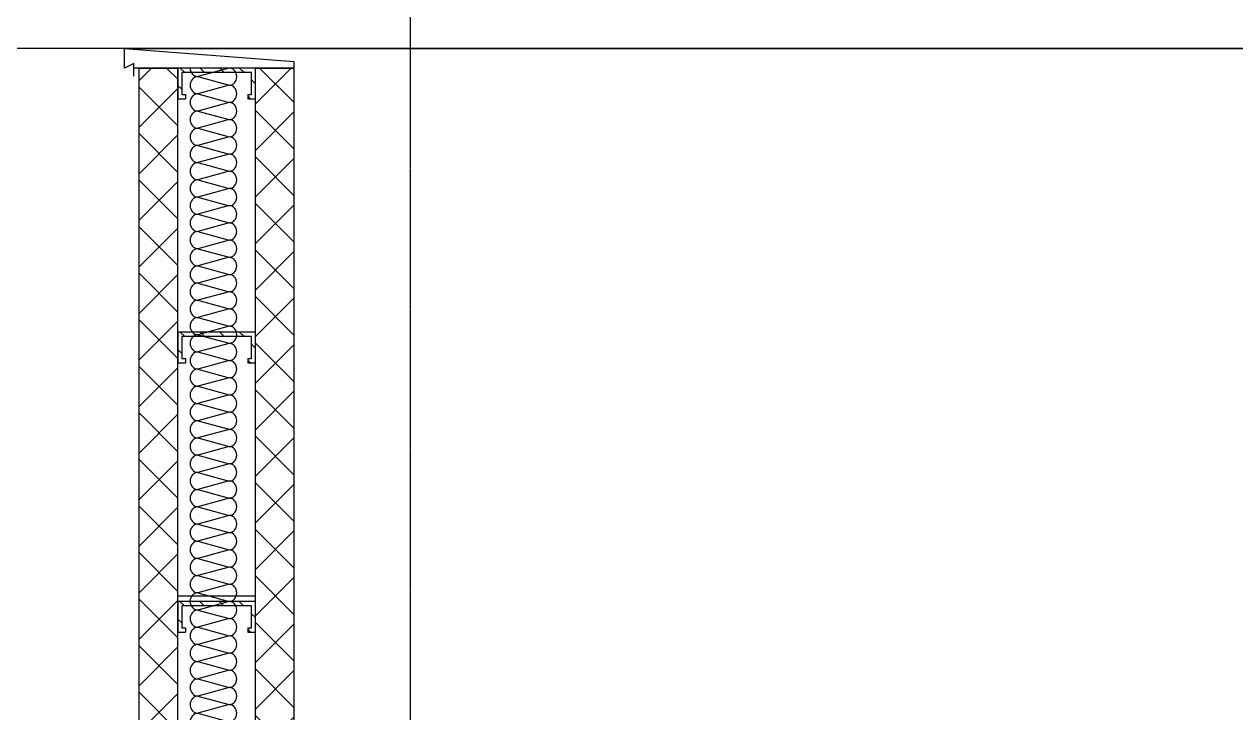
# Model space of a CAD drawing. Extents: x -599358 to 2865263, y -1062760 to 486533.
# Drawn here: x 1849274 to 1852398, y -660122 to -658347 of the extents above; entities that cross this region are included whole.
import ezdxf

# ---------------------------------------------------------------- set-up
doc = ezdxf.new("R2010")
doc.units = 0
for name, pattern in [('__DASH', [0.35, 0.25, -0.1]), ('CENTER', [2, 1.25, -0.25, 0.25, -0.25]), ('DOTE', [2.42, 2, -0.2, 0.02, -0.2])]:
    doc.linetypes.add(name, pattern=pattern)
for name, color, linetype in [('A-AXIS-DOTE', 14, 'DOTE'), ('A-HATCH-2', 251, 'Continuous'), ('A-LIN-V', 9, 'Continuous'), ('AS-COLN', 6, 'Continuous'), ('AS-WALL', 40, 'Continuous'), ('DOTE', 1, 'CENTER'), ('PUB_HATCH', 8, 'Continuous')]:
    doc.layers.add(name, color=color, linetype=linetype)
pattern_1 = [(45, (60, 0), (-60.000061, 60.000061), []), (135, (60, 0), (-60.000061, -60.000061), [])]

# ---------------------------------------------------------------- blocks, each defined once
blk = doc.blocks.new('G$C59B9C3A2')
at = {"layer": 'A-LIN-V'}
blk.add_lwpolyline([(79.4, -16.8), (-333.7, -16.8)], dxfattribs=at)
at = {"layer": 'AS-WALL'}
blk.add_lwpolyline([(-333.7, -38.1), (-333.7, -5.4), (-357.8, -16.8), (-357.8, 33.2), (79.4, 0), (79.4, -84.3)], dxfattribs=at)
blk = doc.blocks.new('CURVEPATTERNLIB$SYSLIB$岩棉板')
at = {"color": 0}
for p, q in [((0, -17), (12, -67)), ((12, -67), (24, -17))]:
    blk.add_line(p, q, dxfattribs=at)
for centre, start, end in [((12, -17), 0, 180), ((0, -67), 270, 0), ((24, -67), 180, 270)]:
    blk.add_arc(centre, 12, start, end, dxfattribs=at)
blk = doc.blocks.new('CURVEPATTERNLIB$SYSLIB$防水材料1')
at = {"layer": 'PUB_HATCH'}
h = blk.add_hatch(dxfattribs=at)
h.set_pattern_fill('ANSI31', color=256, scale=10, angle=90, style=0)
h.set_pattern_definition([(45, (-196995.837, -685381.036), (11.22532015, -11.22532015), [])])
h.paths.add_polyline_path([(35, 0), (0, 0), (0, -100), (35, -100), (35, -90), (30, -90), (30, -95), (5, -95), (5, -5), (30, -5), (30, -10), (35, -10)])
h = blk.add_hatch(dxfattribs=at)
h.set_pattern_fill('ANSI31', color=256, scale=10, angle=90, style=0)
h.set_pattern_definition([(45, (-196695.837, -685381.036), (11.22532015, -11.22532015), [])])
h.paths.add_polyline_path([(335, 0), (300, 0), (300, -100), (335, -100), (335, -90), (330, -90), (330, -95), (305, -95), (305, -5), (330, -5), (330, -10), (335, -10)])
at = {"layer": 'A-LIN-V', "extrusion": (-3.26108e-18, 2.41725e-31, -1)}
blk.add_line((600, 0), (600, -100), dxfattribs=at)
at = {"layer": 'A-LIN-V'}
for p, q in [((30, -10), (35, -10)), ((330, -10), (335, -10)), ((30, -90), (35, -90)), ((330, -90), (335, -90))]:
    blk.add_line(p, q, dxfattribs=at)
at = {"layer": 'A-LIN-V', "extrusion": (-3.26108e-18, 2.41725e-31, -1)}
for points in [[(-35, -10), (-35, 0), (0, 0), (0, -100), (-35, -100), (-35, -90)], [(-335, -10), (-335, 0), (-300, 0), (-300, -100), (-335, -100), (-335, -90)], [(-30, -10), (-30, -5), (-5, -5), (-5, -95), (-30, -95), (-30, -90)], [(-330, -10), (-330, -5), (-305, -5), (-305, -95), (-330, -95), (-330, -90)]]:
    blk.add_lwpolyline(points, dxfattribs=at)
at = {"layer": 'A-LIN-V', "xscale": 0.8142221102150538, "yscale": 0.8108108108108109, "zscale": 0.8142221102150538}
for p in [(0, -20.1), (19.5, -20.1), (39.1, -20.1), (58.6, -20.1), (78.2, -20.1), (97.7, -20.1), (117.2, -20.1), (136.8, -20.1), (156.3, -20.1), (175.9, -20.1), (195.4, -20.1), (215, -20.1), (234.5, -20.1), (254, -20.1), (273.6, -20.1), (293.1, -20.1), (312.7, -20.1), (332.2, -20.1), (351.7, -20.1), (371.3, -20.1), (390.8, -20.1), (410.4, -20.1), (429.9, -20.1), (449.5, -20.1), (469, -20.1), (488.5, -20.1), (508.1, -20.1), (527.6, -20.1), (547.2, -20.1), (566.7, -20.1), (586.2, -20.1)]:
    blk.add_blockref('CURVEPATTERNLIB$SYSLIB$岩棉板', p, dxfattribs=at)
blk = doc.blocks.new('e54645')
at = {"layer": 'PUB_HATCH'}
h = blk.add_hatch(dxfattribs=at)
h.set_pattern_fill('多孔材料', color=256, scale=30, style=0)
h.set_pattern_definition(pattern_1)
h.paths.add_polyline_path([(-1138445, 580407.5), (-1138445, 585907.5), (-1138545, 585907.5), (-1138545, 580407.5)])
h = blk.add_hatch(dxfattribs=at)
h.set_pattern_fill('多孔材料', color=256, scale=30, style=0)
h.set_pattern_definition(pattern_1)
h.paths.add_polyline_path([(-1138145, 583257.5), (-1138145, 585907.5), (-1138245, 585907.5), (-1138245, 583257.5)])
at = {"layer": 'AS-WALL'}
for p, q in [((-1138545, 580407.5), (-1138545, 585907.5)), ((-1138545, 585907.5), (-1138445, 585907.5)), ((-1138445, 580407.5), (-1138445, 585907.5)), ((-1138245, 583257.5), (-1138245, 585907.5)), ((-1138245, 585907.5), (-1138145, 585907.5)), ((-1138145, 583257.5), (-1138145, 585907.5))]:
    blk.add_line(p, q, dxfattribs=at)
at = {"layer": 'A-HATCH-2', "xscale": 2.26979623420175, "yscale": 1.999999999990687, "zscale": 1.999999999990687, "rotation": 269.9999999986393}
for p in [(-1138245, 585907.5), (-1138245, 584532.5)]:
    blk.add_blockref('CURVEPATTERNLIB$SYSLIB$防水材料1', p, dxfattribs=at)
at = {"layer": 'A-LIN-V'}
blk.add_blockref('G$C59B9C3A2', (-1138225, 585924.3), dxfattribs=at)

msp = doc.modelspace()

# ---------------------------------------------------------------- linework, layer by layer
at = {"layer": 'A-AXIS-DOTE', "ltscale": 2}
msp.add_line((1850270.3, -682723.5), (1850270.3, -655662.3), dxfattribs=at)
at = {"layer": 'A-AXIS-DOTE', "linetype": '__DASH', "ltscale": 2}
for p in [(1933338.2, -658409.9), (1930835.3, -658409.9)]:
    msp.add_line(p, (1839476.3, -658409.9), dxfattribs=at)
at = {"layer": 'A-LIN-V'}
msp.add_line((1849550.3, -658409.9), (1922859.1, -658409.9), dxfattribs=at)
at = {"layer": 'DOTE', "ltscale": 180}
msp.add_line((1850270.3, -682723.5), (1850270.3, -655662.3), dxfattribs=at)

# ---------------------------------------------------------------- block references
at = {"layer": 'AS-COLN'}
msp.add_blockref('e54645', (2988115.3, -1244367.3), dxfattribs=at)

doc.saveas('drawing.dxf')
